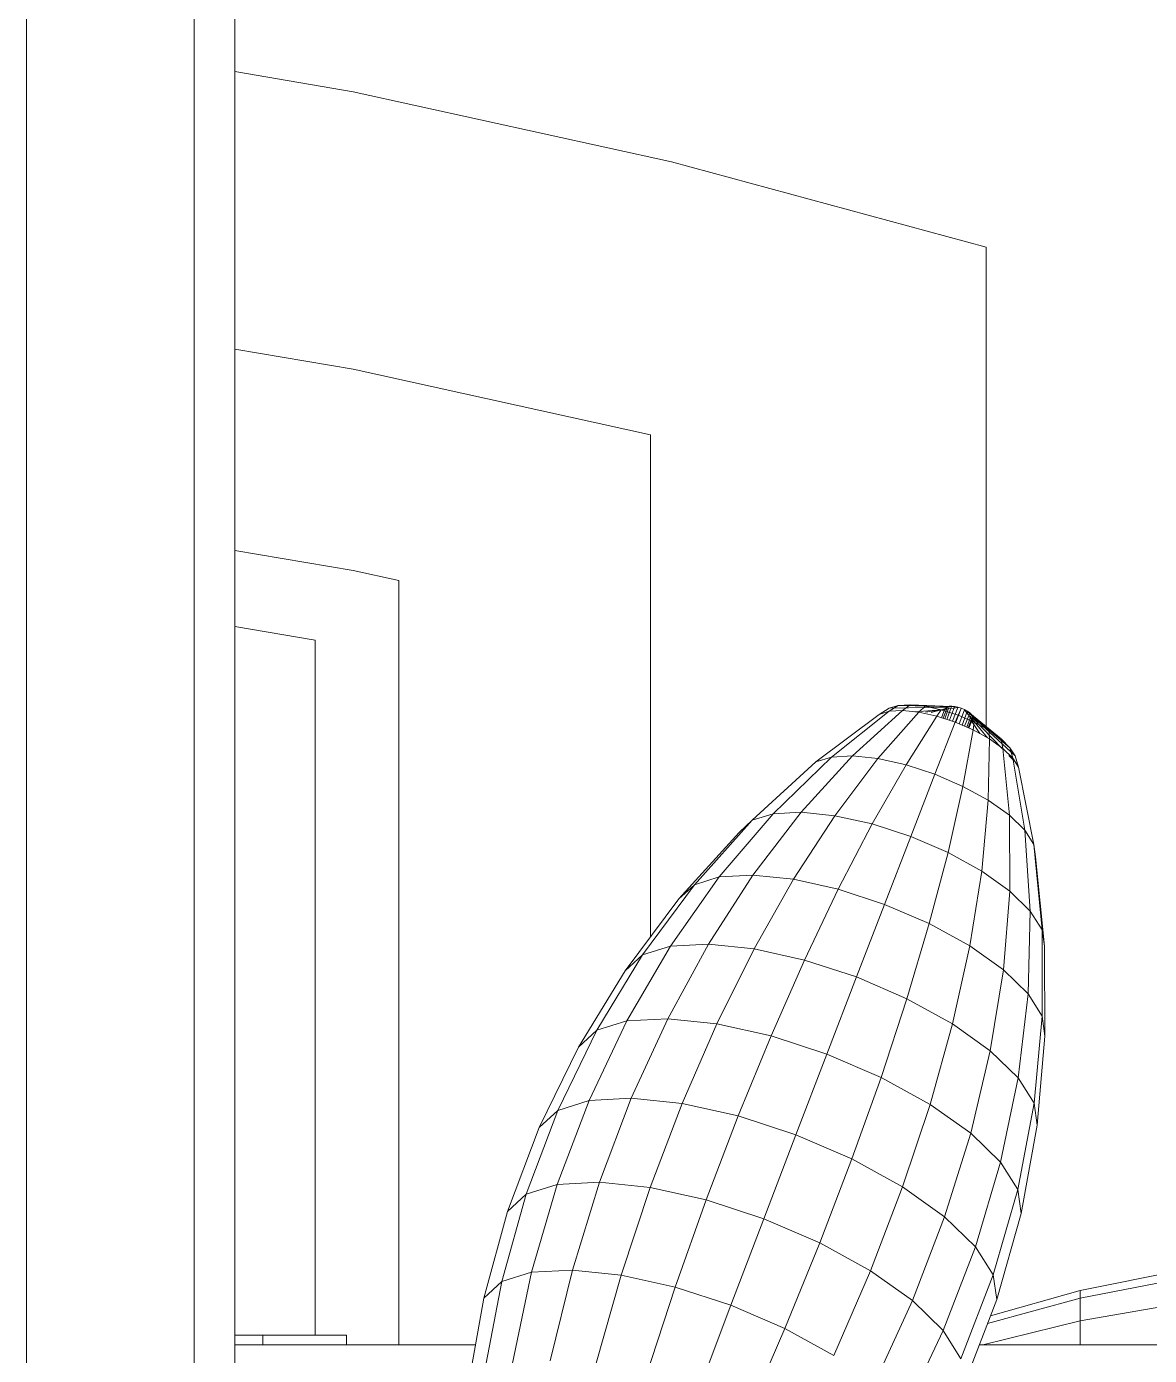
# Model space of a CAD drawing. Header units: inches. Extents: x -827 to 154, y -802 to 207.
# Drawn here: x -722.464 to -719.117, y 47.598 to 51.557 of the extents above; entities that cross this region are included whole.
import ezdxf

# ---------------------------------------------------------------- set-up
doc = ezdxf.new("R2010")
doc.units = ezdxf.units.IN
doc.header["$MEASUREMENT"] = 0
doc.layers.add('DrillPressTable _1__skp', color=8, linetype='Continuous', lineweight=9)
doc.layers.add('Layer0', color=7, linetype='Continuous', lineweight=9)

# ---------------------------------------------------------------- blocks, each defined once
blk = doc.blocks.new('DrillPressTable _1__skp_64-V8-Level 1')
at = {"layer": 'Layer0'}
for p, q in [((18, 2.9628), (18, 3.6799)), ((18, 2.9628), (18, 3.6799)), ((18, 0), (18, 1.4612)), ((18, 0), (18, 1.4612))]:
    blk.add_line(p, q, dxfattribs=at)
blk = doc.blocks.new('DrillPressTable _1__skp_63-402106-Level 1')
blk.add_blockref('DrillPressTable _1__skp_64-V8-Level 1', (0, 4.745))
blk = doc.blocks.new('DrillPressTable _1__skp_62-402105-Level 1')
blk.add_blockref('DrillPressTable _1__skp_63-402106-Level 1', (0, 0))
blk = doc.blocks.new('DrillPressTable _1__skp_30-402073-Level 1')
at = {"layer": 'Layer0'}
for p, q in [((3.5589, 1.5647), (3.1865, 1.4902)), ((3.5589, 1.5647), (3.1865, 1.4902)), ((3.5589, 1.539), (3.1865, 1.4671)), ((3.1865, 1.4671), (3.5589, 1.539)), ((3.1865, 1.4671), (2.9103, 1.3914)), ((2.9103, 1.3914), (3.1865, 1.4671)), ((3.1865, 1.4902), (2.9191, 1.4143)), ((3.1865, 1.4902), (2.9191, 1.4143)), ((3.1865, 1.4902), (3.1865, 1.4671)), ((3.1865, 1.4671), (3.1865, 1.4902)), ((3.1865, 1.4671), (3.1865, 1.3994)), ((3.1865, 1.3994), (3.1865, 1.4671)), ((3.1865, 1.3994), (3.5589, 1.4639)), ((3.5589, 1.4639), (3.1865, 1.3994)), ((3.1865, 1.3994), (2.8963, 1.3281)), ((2.8963, 1.3281), (3.1865, 1.3994)), ((3.1865, 1.3994), (3.1865, 1.3281)), ((3.1865, 1.3281), (3.1865, 1.3994)), ((0.6671, 1.357), (0.75, 1.357)), ((0.75, 1.357), (0.6671, 1.357)), ((0.75, 1.3281), (0.75, 1.357)), ((0.75, 1.357), (1, 1.357)), ((0.75, 1.357), (1, 1.357)), ((1, 1.357), (1, 1.3281)), ((1, 1.3281), (1, 1.357))]:
    blk.add_line(p, q, dxfattribs=at)
blk = doc.blocks.new('DrillPressTable _1__skp_29-402072-Level 1')
blk.add_blockref('DrillPressTable _1__skp_30-402073-Level 1', (4.5082, 0.9015))
blk = doc.blocks.new('DrillPressTable _1__skp_18-402061-Level 1')
at = {"layer": 'Layer0'}
for p, q in [((6.5899, 0.9115), (6.5899, 20.1008)), ((6.5899, 0.9115), (6.5899, 20.1008)), ((6.4691, 19.98), (6.4691, 0.98)), ((6.4691, 0.98), (6.4691, 19.98)), ((6.4691, 19.98), (6.4691, 0.98)), ((5.9691, 19.5751), (5.9691, 3.67)), ((5.9691, 3.67), (5.9691, 19.5751))]:
    blk.add_line(p, q, dxfattribs=at)
blk = doc.blocks.new('DrillPressTable _1__skp_12-402055-Level 1')
at = {"layer": 'Layer0'}
for p, q in [((8.2035, 13.9399), (8.0317, 13.8033)), ((8.0317, 13.8033), (8.2035, 13.9399)), ((8.0947, 13.8068), (8.2438, 13.9422)), ((8.0947, 13.8068), (8.2438, 13.9422)), ((8.2036, 13.9491), (8.1739, 13.9307)), ((8.1739, 13.9307), (8.2036, 13.9491)), ((8.2035, 13.9399), (8.1739, 13.9307)), ((8.1739, 13.9307), (8.2035, 13.9399)), ((8.2304, 13.9575), (8.2035, 13.9399)), ((8.2035, 13.9399), (8.2304, 13.9575)), ((8.2438, 13.9422), (8.2035, 13.9399)), ((8.2035, 13.9399), (8.2438, 13.9422)), ((8.2304, 13.9575), (8.2036, 13.9491)), ((8.2036, 13.9491), (8.2304, 13.9575)), ((8.3774, 13.9521), (8.2036, 13.9491)), ((8.2036, 13.9491), (8.3774, 13.9521)), ((8.2669, 13.9595), (8.2304, 13.9575)), ((8.2304, 13.9575), (8.2669, 13.9595)), ((8.3827, 13.9538), (8.2304, 13.9575)), ((8.2304, 13.9575), (8.3827, 13.9538)), ((8.2438, 13.9422), (8.2669, 13.9595)), ((8.2438, 13.9422), (8.2669, 13.9595)), ((8.2438, 13.9422), (8.2922, 13.9372)), ((8.2922, 13.9372), (8.2438, 13.9422)), ((8.3107, 13.955), (8.2669, 13.9595)), ((8.39, 13.9542), (8.2669, 13.9595)), ((8.2669, 13.9595), (8.39, 13.9542)), ((8.3107, 13.955), (8.2669, 13.9595)), ((8.3584, 13.9446), (8.2794, 13.9385)), ((8.3584, 13.9446), (8.2794, 13.9385)), ((8.2922, 13.9372), (8.3107, 13.955)), ((8.3107, 13.955), (8.2922, 13.9372)), ((8.3591, 13.9443), (8.3107, 13.955)), ((8.3987, 13.9533), (8.3107, 13.955)), ((8.3107, 13.955), (8.3987, 13.9533)), ((8.3591, 13.9443), (8.3107, 13.955)), ((8.3584, 13.9446), (8.3124, 13.9372)), ((8.3584, 13.9446), (8.3124, 13.9372)), ((8.3584, 13.9446), (8.3289, 13.9367)), ((8.3584, 13.9446), (8.3289, 13.9367)), ((8.3457, 13.9253), (8.3591, 13.9443)), ((8.3591, 13.9443), (8.3457, 13.9253)), ((8.3584, 13.9446), (8.3698, 13.9476)), ((8.3584, 13.9446), (8.3701, 13.9455)), ((8.4084, 13.9512), (8.3591, 13.9443)), ((8.3591, 13.9443), (8.4084, 13.9512)), ((8.409, 13.928), (8.3591, 13.9443)), ((8.409, 13.928), (8.3591, 13.9443)), ((8.3698, 13.9476), (8.3599, 13.9207)), ((8.3778, 13.9533), (8.3651, 13.919)), ((8.3651, 13.919), (8.3774, 13.9521)), ((8.3774, 13.9521), (8.3651, 13.919)), ((8.3827, 13.9538), (8.3693, 13.9176)), ((8.3827, 13.9538), (8.3693, 13.9176)), ((8.3698, 13.9476), (8.3703, 13.9488)), ((8.3698, 13.9476), (8.3726, 13.9484)), ((8.3698, 13.9476), (8.3714, 13.9475)), ((8.3714, 13.9475), (8.3698, 13.9476)), ((8.3698, 13.9476), (8.373, 13.9457)), ((8.3774, 13.9521), (8.3701, 13.9455)), ((8.3701, 13.9455), (8.3726, 13.9484)), ((8.3701, 13.9455), (8.3714, 13.9475)), ((8.3714, 13.9475), (8.3703, 13.9488)), ((8.3714, 13.9475), (8.3706, 13.9467)), ((8.3726, 13.9484), (8.3714, 13.9475)), ((8.3726, 13.9484), (8.3778, 13.9533)), ((8.3774, 13.9521), (8.3726, 13.9484)), ((8.3726, 13.9484), (8.3774, 13.9521)), ((8.39, 13.9542), (8.3756, 13.9155)), ((8.39, 13.9542), (8.3756, 13.9155)), ((8.3778, 13.9533), (8.3774, 13.9521)), ((8.3774, 13.9521), (8.3778, 13.9533)), ((8.3778, 13.9533), (8.3832, 13.955)), ((8.3827, 13.9538), (8.3832, 13.955)), ((8.3827, 13.9538), (8.3832, 13.955)), ((8.3905, 13.9554), (8.3832, 13.955)), ((8.3987, 13.9533), (8.3836, 13.9129)), ((8.3987, 13.9533), (8.3836, 13.9129)), ((8.39, 13.9542), (8.3905, 13.9554)), ((8.39, 13.9542), (8.3905, 13.9554)), ((8.39, 13.9542), (8.3919, 13.9541)), ((8.39, 13.9542), (8.3919, 13.9541)), ((8.3992, 13.9545), (8.3905, 13.9554)), ((8.4084, 13.9512), (8.3928, 13.9099)), ((8.4084, 13.9512), (8.3928, 13.9099)), ((8.3987, 13.9533), (8.3992, 13.9545)), ((8.3987, 13.9533), (8.3992, 13.9545)), ((8.3987, 13.9533), (8.4001, 13.9533)), ((8.3987, 13.9533), (8.4001, 13.9533)), ((8.4088, 13.9524), (8.3992, 13.9545)), ((8.4183, 13.9479), (8.4028, 13.9073)), ((8.4183, 13.9479), (8.4028, 13.9073)), ((8.4084, 13.9512), (8.4088, 13.9524)), ((8.4084, 13.9512), (8.4088, 13.9524)), ((8.4084, 13.9512), (8.4091, 13.9513)), ((8.4084, 13.9512), (8.4091, 13.9513)), ((8.4188, 13.9491), (8.4088, 13.9524)), ((8.4183, 13.9479), (8.409, 13.928)), ((8.409, 13.928), (8.4183, 13.9479)), ((8.428, 13.9438), (8.412, 13.9024)), ((8.428, 13.9438), (8.412, 13.9024)), ((8.4183, 13.9479), (8.4188, 13.9491)), ((8.4183, 13.9479), (8.4188, 13.9491)), ((8.4183, 13.9479), (8.4185, 13.9482)), ((8.4183, 13.9479), (8.4185, 13.9482)), ((8.4284, 13.945), (8.4188, 13.9491)), ((8.4367, 13.939), (8.421, 13.8986)), ((8.4367, 13.939), (8.421, 13.8986)), ((8.428, 13.9438), (8.4275, 13.9443)), ((8.428, 13.9438), (8.4275, 13.9443)), ((8.428, 13.9438), (8.4284, 13.945)), ((8.428, 13.9438), (8.4284, 13.945)), ((8.428, 13.9438), (8.4573, 13.9071)), ((8.4573, 13.9071), (8.428, 13.9438)), ((8.4371, 13.9402), (8.4284, 13.945)), ((8.4367, 13.939), (8.4357, 13.9398)), ((8.4357, 13.9398), (8.4367, 13.939)), ((8.4367, 13.939), (8.4371, 13.9402)), ((8.4367, 13.939), (8.4371, 13.9402)), ((8.4367, 13.939), (8.501, 13.8831)), ((8.4367, 13.939), (8.501, 13.8831)), ((8.4444, 13.935), (8.4371, 13.9402)), ((8.1739, 13.9307), (7.9853, 13.7888)), ((7.9853, 13.7888), (8.1739, 13.9307)), ((8.1704, 13.799), (8.2922, 13.9372)), ((8.2922, 13.9372), (8.1704, 13.799)), ((8.254, 13.7804), (8.3457, 13.9253)), ((8.3457, 13.9253), (8.254, 13.7804)), ((8.2922, 13.9372), (8.3457, 13.9253)), ((8.3457, 13.9253), (8.2922, 13.9372)), ((8.3403, 13.7522), (8.4009, 13.9073)), ((8.4009, 13.9073), (8.3403, 13.7522)), ((8.3457, 13.9253), (8.4009, 13.9073)), ((8.4009, 13.9073), (8.3457, 13.9253)), ((8.4009, 13.9073), (8.409, 13.928)), ((8.409, 13.928), (8.4009, 13.9073)), ((8.4009, 13.9073), (8.4543, 13.8842)), ((8.4543, 13.8842), (8.4009, 13.9073)), ((8.4573, 13.9071), (8.409, 13.928)), ((8.4573, 13.9071), (8.409, 13.928)), ((8.4439, 13.9338), (8.4288, 13.8952)), ((8.4439, 13.9338), (8.4288, 13.8952)), ((8.4497, 13.9299), (8.435, 13.8925)), ((8.4492, 13.9287), (8.435, 13.8925)), ((8.435, 13.8925), (8.4492, 13.9287)), ((8.4523, 13.9238), (8.4392, 13.8907)), ((8.4523, 13.9238), (8.4392, 13.8907)), ((8.4529, 13.9196), (8.4411, 13.8899)), ((8.4529, 13.9196), (8.4411, 13.8899)), ((8.4439, 13.9338), (8.4424, 13.935)), ((8.4424, 13.935), (8.4439, 13.9338)), ((8.4439, 13.9338), (8.4444, 13.935)), ((8.4439, 13.9338), (8.4444, 13.935)), ((8.4439, 13.9338), (8.5373, 13.8573)), ((8.4439, 13.9338), (8.5373, 13.8573)), ((8.4497, 13.9299), (8.4444, 13.935)), ((8.4478, 13.9124), (8.4738, 13.8735)), ((8.4478, 13.9124), (8.4738, 13.8735)), ((8.4492, 13.9287), (8.4497, 13.9299)), ((8.4497, 13.9299), (8.4492, 13.9287)), ((8.4492, 13.9287), (8.5639, 13.8314)), ((8.4492, 13.9287), (8.5639, 13.8314)), ((8.4497, 13.9299), (8.4527, 13.925)), ((8.5403, 13.8292), (8.4509, 13.9216)), ((8.451, 13.9162), (8.4968, 13.8608)), ((8.451, 13.9162), (8.4968, 13.8608)), ((8.4523, 13.9238), (8.5792, 13.8071)), ((8.5792, 13.8071), (8.4523, 13.9238)), ((8.4529, 13.9196), (8.5403, 13.8292)), ((8.5403, 13.8292), (8.4529, 13.9196)), ((8.4543, 13.8842), (8.4573, 13.9071)), ((8.4573, 13.9071), (8.4543, 13.8842)), ((8.4573, 13.9071), (8.501, 13.8831)), ((8.501, 13.8831), (8.4573, 13.9071)), ((8.4238, 13.7162), (8.4543, 13.8842)), ((8.4543, 13.8842), (8.4238, 13.7162)), ((8.4543, 13.8842), (8.5025, 13.8576)), ((8.5025, 13.8576), (8.4543, 13.8842)), ((8.501, 13.8831), (8.5373, 13.8573)), ((8.501, 13.8831), (8.5025, 13.8576)), ((8.501, 13.8831), (8.5373, 13.8573)), ((8.501, 13.8831), (8.5025, 13.8576)), ((8.5025, 13.8576), (8.4993, 13.6746)), ((8.5025, 13.8576), (8.4993, 13.6746)), ((8.5427, 13.8292), (8.5025, 13.8576)), ((8.5025, 13.8576), (8.5427, 13.8292)), ((8.5373, 13.8573), (8.5639, 13.8314)), ((8.5373, 13.8573), (8.5427, 13.8292)), ((8.5373, 13.8573), (8.5639, 13.8314)), ((8.5427, 13.8292), (8.5373, 13.8573)), ((8.5721, 13.8006), (8.5427, 13.8292)), ((8.5427, 13.8292), (8.562, 13.6301)), ((8.5427, 13.8292), (8.5721, 13.8006)), ((8.562, 13.6301), (8.5427, 13.8292)), ((8.5792, 13.8071), (8.5639, 13.8314)), ((8.5639, 13.8314), (8.5721, 13.8006)), ((8.5639, 13.8314), (8.5792, 13.8071)), ((8.5721, 13.8006), (8.5639, 13.8314)), ((7.9853, 13.7888), (7.7959, 13.6151)), ((7.7959, 13.6151), (7.9853, 13.7888)), ((7.8577, 13.6344), (8.0317, 13.8033)), ((7.8577, 13.6344), (8.0317, 13.8033)), ((7.9415, 13.639), (8.0947, 13.8068)), ((8.0947, 13.8068), (7.9415, 13.639)), ((7.9853, 13.7888), (8.0317, 13.8033)), ((8.0317, 13.8033), (7.9853, 13.7888)), ((8.0947, 13.8068), (8.0317, 13.8033)), ((8.0947, 13.8068), (8.0317, 13.8033)), ((8.0422, 13.6287), (8.1704, 13.799)), ((8.1704, 13.799), (8.0422, 13.6287)), ((8.1704, 13.799), (8.0947, 13.8068)), ((8.0947, 13.8068), (8.1704, 13.799)), ((8.1534, 13.604), (8.254, 13.7804)), ((8.254, 13.7804), (8.1534, 13.604)), ((8.254, 13.7804), (8.1704, 13.799)), ((8.1704, 13.799), (8.254, 13.7804)), ((8.3403, 13.7522), (8.254, 13.7804)), ((8.254, 13.7804), (8.3403, 13.7522)), ((8.5823, 13.7858), (8.5605, 13.8083)), ((8.589, 13.7737), (8.5721, 13.8006)), ((8.5721, 13.8006), (8.6081, 13.5853)), ((8.5721, 13.8006), (8.589, 13.7737)), ((8.6081, 13.5853), (8.5721, 13.8006)), ((8.5792, 13.8071), (8.589, 13.7737)), ((8.589, 13.7737), (8.5792, 13.8071)), ((8.2681, 13.5665), (8.3403, 13.7522)), ((8.3403, 13.7522), (8.2681, 13.5665)), ((8.4238, 13.7162), (8.3403, 13.7522)), ((8.3403, 13.7522), (8.4238, 13.7162)), ((8.589, 13.7737), (8.6346, 13.5433)), ((8.6346, 13.5433), (8.589, 13.7737)), ((8.3792, 13.5186), (8.4238, 13.7162)), ((8.4238, 13.7162), (8.3792, 13.5186)), ((8.4993, 13.6746), (8.4238, 13.7162)), ((8.4238, 13.7162), (8.4993, 13.6746)), ((8.4993, 13.6746), (8.4796, 13.4633)), ((8.4993, 13.6746), (8.4796, 13.4633)), ((8.4993, 13.6746), (8.562, 13.6301)), ((8.562, 13.6301), (8.4993, 13.6746)), ((7.6972, 13.4461), (7.8577, 13.6344)), ((7.8577, 13.6344), (7.6972, 13.4461)), ((7.8577, 13.6344), (7.7959, 13.6151)), ((7.8577, 13.6344), (7.7959, 13.6151)), ((7.7979, 13.4517), (7.9415, 13.639)), ((7.9415, 13.639), (7.7979, 13.4517)), ((7.8577, 13.6344), (7.9415, 13.639)), ((7.9415, 13.639), (7.8577, 13.6344)), ((7.9188, 13.4392), (8.0422, 13.6287)), ((8.0422, 13.6287), (7.9188, 13.4392)), ((7.9415, 13.639), (8.0422, 13.6287)), ((8.0422, 13.6287), (7.9415, 13.639)), ((8.0422, 13.6287), (8.1534, 13.604)), ((8.1534, 13.604), (8.0422, 13.6287)), ((8.562, 13.6301), (8.5631, 13.404)), ((8.562, 13.6301), (8.6081, 13.5853)), ((8.6081, 13.5853), (8.562, 13.6301)), ((8.5631, 13.404), (8.562, 13.6301)), ((7.6232, 13.423), (7.7959, 13.6151)), ((7.7959, 13.6151), (7.6232, 13.423)), ((7.7959, 13.6151), (7.7567, 13.5791)), ((7.7959, 13.6151), (7.7567, 13.5791)), ((7.7959, 13.6151), (7.7567, 13.5791)), ((7.7959, 13.6151), (7.7567, 13.5791)), ((8.0523, 13.4096), (8.1534, 13.604)), ((8.1534, 13.604), (8.0523, 13.4096)), ((8.1534, 13.604), (8.2681, 13.5665)), ((8.2681, 13.5665), (8.1534, 13.604)), ((8.6081, 13.5853), (8.6243, 13.3445)), ((8.6081, 13.5853), (8.6346, 13.5433)), ((8.6346, 13.5433), (8.6081, 13.5853)), ((8.6243, 13.3445), (8.6081, 13.5853)), ((7.577, 13.3806), (7.7567, 13.5791)), ((7.7567, 13.5791), (7.577, 13.3806)), ((8.19, 13.3646), (8.2681, 13.5665)), ((8.2681, 13.5665), (8.19, 13.3646)), ((8.2681, 13.5665), (8.3792, 13.5186)), ((8.3792, 13.5186), (8.2681, 13.5665)), ((8.6346, 13.5433), (8.6595, 13.2886)), ((8.6346, 13.5433), (8.6398, 13.5065)), ((8.6398, 13.5065), (8.6346, 13.5433)), ((8.6595, 13.2886), (8.6346, 13.5433)), ((8.3233, 13.3071), (8.3792, 13.5186)), ((8.3792, 13.5186), (8.3233, 13.3071)), ((8.3792, 13.5186), (8.4796, 13.4633)), ((8.4796, 13.4633), (8.3792, 13.5186)), ((8.6664, 13.2397), (8.6398, 13.5065)), ((8.6664, 13.2397), (8.6398, 13.5065)), ((8.4796, 13.4633), (8.4439, 13.2407)), ((8.4796, 13.4633), (8.4439, 13.2407)), ((8.5631, 13.404), (8.4796, 13.4633)), ((8.4796, 13.4633), (8.5631, 13.404)), ((7.4683, 13.2138), (7.6232, 13.423)), ((7.6232, 13.423), (7.4683, 13.2138)), ((7.5517, 13.2399), (7.6972, 13.4461)), ((7.6972, 13.4461), (7.5517, 13.2399)), ((7.577, 13.3806), (7.6232, 13.423)), ((7.6232, 13.423), (7.577, 13.3806)), ((7.6232, 13.423), (7.6972, 13.4461)), ((7.6972, 13.4461), (7.6232, 13.423)), ((7.665, 13.2461), (7.7979, 13.4517)), ((7.7979, 13.4517), (7.665, 13.2461)), ((7.6972, 13.4461), (7.7979, 13.4517)), ((7.7979, 13.4517), (7.6972, 13.4461)), ((7.7979, 13.4517), (7.9188, 13.4392)), ((7.9188, 13.4392), (7.7979, 13.4517)), ((7.8011, 13.2321), (7.9188, 13.4392)), ((7.9188, 13.4392), (7.8011, 13.2321)), ((7.9188, 13.4392), (8.0523, 13.4096)), ((8.0523, 13.4096), (7.9188, 13.4392)), ((7.9514, 13.1987), (8.0523, 13.4096)), ((8.0523, 13.4096), (7.9514, 13.1987)), ((8.0523, 13.4096), (8.19, 13.3646)), ((8.19, 13.3646), (8.0523, 13.4096)), ((8.5631, 13.404), (8.5441, 13.1695)), ((8.5441, 13.1695), (8.5631, 13.404)), ((8.6243, 13.3445), (8.5631, 13.404)), ((8.5631, 13.404), (8.6243, 13.3445)), ((7.417, 13.1668), (7.577, 13.3806)), ((7.577, 13.3806), (7.417, 13.1668)), ((8.1065, 13.1481), (8.19, 13.3646)), ((8.19, 13.3646), (8.1065, 13.1481)), ((8.19, 13.3646), (8.3233, 13.3071)), ((8.3233, 13.3071), (8.19, 13.3646)), ((8.6243, 13.3445), (8.6176, 13.0981)), ((8.6176, 13.0981), (8.6243, 13.3445)), ((8.6595, 13.2886), (8.6243, 13.3445)), ((8.6243, 13.3445), (8.6595, 13.2886)), ((8.2567, 13.0833), (8.3233, 13.3071)), ((8.3233, 13.3071), (8.2567, 13.0833)), ((8.3233, 13.3071), (8.4439, 13.2407)), ((8.4439, 13.2407), (8.3233, 13.3071)), ((8.6664, 13.2397), (8.6595, 13.2886)), ((8.6595, 13.2886), (8.6598, 13.031)), ((8.6595, 13.2886), (8.6664, 13.2397)), ((8.6598, 13.031), (8.6595, 13.2886)), ((7.4221, 13.0172), (7.5517, 13.2399)), ((7.5517, 13.2399), (7.4221, 13.0172)), ((7.4683, 13.2138), (7.5517, 13.2399)), ((7.5517, 13.2399), (7.4683, 13.2138)), ((7.5439, 13.0239), (7.665, 13.2461)), ((7.665, 13.2461), (7.5439, 13.0239)), ((7.5517, 13.2399), (7.665, 13.2461)), ((7.665, 13.2461), (7.5517, 13.2399)), ((7.665, 13.2461), (7.8011, 13.2321)), ((7.8011, 13.2321), (7.665, 13.2461)), ((7.6902, 13.0089), (7.8011, 13.2321)), ((7.8011, 13.2321), (7.6902, 13.0089)), ((7.8011, 13.2321), (7.9514, 13.1987)), ((7.9514, 13.1987), (7.8011, 13.2321)), ((8.4439, 13.2407), (8.3924, 13.0085)), ((8.4439, 13.2407), (8.3924, 13.0085)), ((8.5441, 13.1695), (8.4439, 13.2407)), ((8.4439, 13.2407), (8.5441, 13.1695)), ((8.6682, 12.9722), (8.6664, 13.2397)), ((8.6682, 12.9722), (8.6664, 13.2397)), ((7.3325, 12.9892), (7.4683, 13.2138)), ((7.4683, 13.2138), (7.3325, 12.9892)), ((7.417, 13.1668), (7.4683, 13.2138)), ((7.4683, 13.2138), (7.417, 13.1668)), ((7.8517, 12.973), (7.9514, 13.1987)), ((7.9514, 13.1987), (7.8517, 12.973)), ((7.9514, 13.1987), (8.1065, 13.1481)), ((8.1065, 13.1481), (7.9514, 13.1987)), ((7.2779, 12.9391), (7.417, 13.1668)), ((7.417, 13.1668), (7.2779, 12.9391)), ((8.0184, 12.9185), (8.1065, 13.1481)), ((8.1065, 13.1481), (8.0184, 12.9185)), ((8.1065, 13.1481), (8.2567, 13.0833)), ((8.2567, 13.0833), (8.1065, 13.1481)), ((8.5441, 13.1695), (8.5052, 12.9284)), ((8.5052, 12.9284), (8.5441, 13.1695)), ((8.6176, 13.0981), (8.5441, 13.1695)), ((8.5441, 13.1695), (8.6176, 13.0981)), ((8.1797, 12.8489), (8.2567, 13.0833)), ((8.2567, 13.0833), (8.1797, 12.8489)), ((8.2567, 13.0833), (8.3924, 13.0085)), ((8.3924, 13.0085), (8.2567, 13.0833)), ((8.6176, 13.0981), (8.588, 12.848)), ((8.588, 12.848), (8.6176, 13.0981)), ((8.6598, 13.031), (8.6176, 13.0981)), ((8.6176, 13.0981), (8.6598, 13.031)), ((8.6598, 13.031), (8.6356, 12.7724)), ((8.6356, 12.7724), (8.6598, 13.031)), ((8.6682, 12.9722), (8.6598, 13.031)), ((8.6598, 13.031), (8.6682, 12.9722)), ((7.2167, 12.7508), (7.3325, 12.9892)), ((7.3325, 12.9892), (7.2167, 12.7508)), ((7.2779, 12.9391), (7.3325, 12.9892)), ((7.3325, 12.9892), (7.2779, 12.9391)), ((7.3095, 12.7798), (7.4221, 13.0172)), ((7.4221, 13.0172), (7.3095, 12.7798)), ((7.3325, 12.9892), (7.4221, 13.0172)), ((7.4221, 13.0172), (7.3325, 12.9892)), ((7.4221, 13.0172), (7.5439, 13.0239)), ((7.5439, 13.0239), (7.4221, 13.0172)), ((7.4354, 12.7868), (7.5439, 13.0239)), ((7.5439, 13.0239), (7.4354, 12.7868)), ((7.5439, 13.0239), (7.6902, 13.0089)), ((7.6902, 13.0089), (7.5439, 13.0239)), ((7.5867, 12.7712), (7.6902, 13.0089)), ((7.6902, 13.0089), (7.5867, 12.7712)), ((7.6902, 13.0089), (7.8517, 12.973)), ((7.8517, 12.973), (7.6902, 13.0089)), ((8.3256, 12.7686), (8.3924, 13.0085)), ((8.3924, 13.0085), (8.3256, 12.7686)), ((8.5052, 12.9284), (8.3924, 13.0085)), ((8.5052, 12.9284), (8.3924, 13.0085)), ((7.7538, 12.7341), (7.8517, 12.973)), ((7.8517, 12.973), (7.7538, 12.7341)), ((7.8517, 12.973), (8.0184, 12.9185)), ((8.0184, 12.9185), (7.8517, 12.973)), ((8.6449, 12.7063), (8.6682, 12.9722)), ((8.6449, 12.7063), (8.6682, 12.9722)), ((7.1607, 12.6994), (7.2779, 12.9391)), ((7.2779, 12.9391), (7.1607, 12.6994)), ((7.9261, 12.6778), (8.0184, 12.9185)), ((8.0184, 12.9185), (7.9261, 12.6778)), ((8.0184, 12.9185), (8.1797, 12.8489)), ((8.1797, 12.8489), (8.0184, 12.9185)), ((8.5052, 12.9284), (8.4468, 12.6825)), ((8.5052, 12.9284), (8.4468, 12.6825)), ((8.588, 12.848), (8.5052, 12.9284)), ((8.5052, 12.9284), (8.588, 12.848)), ((8.093, 12.6058), (8.1797, 12.8489)), ((8.1797, 12.8489), (8.093, 12.6058)), ((8.1797, 12.8489), (8.3256, 12.7686)), ((8.3256, 12.7686), (8.1797, 12.8489)), ((8.588, 12.848), (8.5358, 12.5961)), ((8.5358, 12.5961), (8.588, 12.848)), ((8.6356, 12.7724), (8.588, 12.848)), ((8.588, 12.848), (8.6356, 12.7724)), ((7.122, 12.5006), (7.2167, 12.7508)), ((7.2167, 12.7508), (7.122, 12.5006)), ((7.1607, 12.6994), (7.2167, 12.7508)), ((7.2167, 12.7508), (7.1607, 12.6994)), ((7.2146, 12.5295), (7.3095, 12.7798)), ((7.3095, 12.7798), (7.2146, 12.5295)), ((7.2167, 12.7508), (7.3095, 12.7798)), ((7.3095, 12.7798), (7.2167, 12.7508)), ((7.3095, 12.7798), (7.4354, 12.7868)), ((7.4354, 12.7868), (7.3095, 12.7798)), ((7.3404, 12.5365), (7.4354, 12.7868)), ((7.4354, 12.7868), (7.3404, 12.5365)), ((7.4354, 12.7868), (7.5867, 12.7712)), ((7.5867, 12.7712), (7.4354, 12.7868)), ((7.4915, 12.5209), (7.5867, 12.7712)), ((7.5867, 12.7712), (7.4915, 12.5209)), ((7.5867, 12.7712), (7.7538, 12.7341)), ((7.7538, 12.7341), (7.5867, 12.7712)), ((8.2439, 12.5227), (8.3256, 12.7686)), ((8.3256, 12.7686), (8.2439, 12.5227)), ((8.3256, 12.7686), (8.4468, 12.6825)), ((8.4468, 12.6825), (8.3256, 12.7686)), ((8.6356, 12.7724), (8.5869, 12.5148)), ((8.5869, 12.5148), (8.6356, 12.7724)), ((8.6449, 12.7063), (8.6356, 12.7724)), ((8.6356, 12.7724), (8.6449, 12.7063)), ((7.6584, 12.4838), (7.7538, 12.7341)), ((7.7538, 12.7341), (7.6584, 12.4838)), ((7.7538, 12.7341), (7.9261, 12.6778)), ((7.9261, 12.6778), (7.7538, 12.7341)), ((7.0664, 12.4495), (7.1607, 12.6994)), ((7.1607, 12.6994), (7.0664, 12.4495)), ((7.8306, 12.4276), (7.9261, 12.6778)), ((7.9261, 12.6778), (7.8306, 12.4276)), ((7.9261, 12.6778), (8.093, 12.6058)), ((8.093, 12.6058), (7.9261, 12.6778)), ((8.4468, 12.6825), (8.3692, 12.4337)), ((8.4468, 12.6825), (8.3692, 12.4337)), ((8.5358, 12.5961), (8.4468, 12.6825)), ((8.4468, 12.6825), (8.5358, 12.5961)), ((8.5969, 12.4438), (8.6449, 12.7063)), ((8.5969, 12.4438), (8.6449, 12.7063)), ((7.9972, 12.3557), (8.093, 12.6058)), ((8.093, 12.6058), (7.9972, 12.3557)), ((8.093, 12.6058), (8.2439, 12.5227)), ((8.2439, 12.5227), (8.093, 12.6058)), ((8.5358, 12.5961), (8.4612, 12.3443)), ((8.4612, 12.3443), (8.5358, 12.5961)), ((8.5869, 12.5148), (8.5358, 12.5961)), ((8.5358, 12.5961), (8.5869, 12.5148)), ((7.122, 12.5006), (7.2146, 12.5295)), ((7.122, 12.5006), (7.2146, 12.5295)), ((7.1383, 12.2682), (7.2146, 12.5295)), ((7.1383, 12.2682), (7.2146, 12.5295)), ((7.2146, 12.5295), (7.3404, 12.5365)), ((7.3404, 12.5365), (7.2146, 12.5295)), ((7.2597, 12.2749), (7.3404, 12.5365)), ((7.3404, 12.5365), (7.2597, 12.2749)), ((7.3404, 12.5365), (7.4915, 12.5209)), ((7.4915, 12.5209), (7.3404, 12.5365)), ((7.4054, 12.2599), (7.4915, 12.5209)), ((7.4915, 12.5209), (7.4054, 12.2599)), ((7.4915, 12.5209), (7.6584, 12.4838)), ((7.6584, 12.4838), (7.4915, 12.5209)), ((8.1479, 12.2727), (8.2439, 12.5227)), ((8.2439, 12.5227), (8.1479, 12.2727)), ((8.2439, 12.5227), (8.3692, 12.4337)), ((8.3692, 12.4337), (8.2439, 12.5227)), ((8.5869, 12.5148), (8.5141, 12.2603)), ((8.5141, 12.2603), (8.5869, 12.5148)), ((8.5969, 12.4438), (8.5869, 12.5148)), ((8.5869, 12.5148), (8.5969, 12.4438)), ((7.122, 12.5006), (7.049, 12.2403)), ((7.049, 12.2403), (7.122, 12.5006)), ((7.0664, 12.4495), (7.122, 12.5006)), ((7.0664, 12.4495), (7.122, 12.5006)), ((7.5663, 12.2242), (7.6584, 12.4838)), ((7.6584, 12.4838), (7.5663, 12.2242)), ((7.6584, 12.4838), (7.8306, 12.4276)), ((7.8306, 12.4276), (7.6584, 12.4838)), ((7.0664, 12.4495), (6.9955, 12.1912)), ((6.9955, 12.1912), (7.0664, 12.4495)), ((8.3692, 12.4337), (8.2731, 12.1838)), ((8.3692, 12.4337), (8.2731, 12.1838)), ((8.4612, 12.3443), (8.3692, 12.4337)), ((8.3692, 12.4337), (8.4612, 12.3443)), ((8.5969, 12.4438), (8.5245, 12.1868)), ((8.5245, 12.1868), (8.5969, 12.4438)), ((7.7324, 12.1699), (7.8306, 12.4276)), ((7.8306, 12.4276), (7.7324, 12.1699)), ((7.8306, 12.4276), (7.9972, 12.3557)), ((7.9972, 12.3557), (7.8306, 12.4276)), ((7.8931, 12.1006), (7.9972, 12.3557)), ((7.9972, 12.3557), (7.8931, 12.1006)), ((7.9972, 12.3557), (8.1479, 12.2727)), ((8.1479, 12.2727), (7.9972, 12.3557)), ((8.4612, 12.3443), (8.365, 12.0945)), ((8.365, 12.0945), (8.4612, 12.3443)), ((8.5141, 12.2603), (8.4612, 12.3443)), ((8.4612, 12.3443), (8.5141, 12.2603)), ((7.1383, 12.2682), (7.2597, 12.2749)), ((7.2597, 12.2749), (7.1383, 12.2682)), ((7.1937, 12.0041), (7.2597, 12.2749)), ((7.2597, 12.2749), (7.1937, 12.0041)), ((7.2597, 12.2749), (7.4054, 12.2599)), ((7.4054, 12.2599), (7.2597, 12.2749)), ((7.049, 12.2403), (6.9955, 12.1912)), ((6.9955, 12.1912), (7.049, 12.2403)), ((7.049, 12.2403), (6.9982, 11.972)), ((6.9982, 11.972), (7.049, 12.2403)), ((7.1383, 12.2682), (7.049, 12.2403)), ((7.049, 12.2403), (7.1383, 12.2682)), ((7.0811, 11.9979), (7.1383, 12.2682)), ((7.0811, 11.9979), (7.1383, 12.2682)), ((7.3289, 11.9902), (7.4054, 12.2599)), ((7.4054, 12.2599), (7.3289, 11.9902)), ((7.4054, 12.2599), (7.5663, 12.2242)), ((7.5663, 12.2242), (7.4054, 12.2599)), ((8.0385, 12.0205), (8.1479, 12.2727)), ((8.1479, 12.2727), (8.0385, 12.0205)), ((8.1479, 12.2727), (8.2731, 12.1838)), ((8.2731, 12.1838), (8.1479, 12.2727)), ((8.5141, 12.2603), (8.4179, 12.0106)), ((8.4179, 12.0106), (8.5141, 12.2603)), ((8.5245, 12.1868), (8.5141, 12.2603)), ((8.5141, 12.2603), (8.5245, 12.1868)), ((7.4782, 11.957), (7.5663, 12.2242)), ((7.5663, 12.2242), (7.4782, 11.957)), ((7.5663, 12.2242), (7.7324, 12.1699)), ((7.7324, 12.1699), (7.5663, 12.2242)), ((6.9955, 12.1912), (6.9488, 11.9266)), ((6.9488, 11.9266), (6.9955, 12.1912)), ((7.6323, 11.9067), (7.7324, 12.1699)), ((7.7324, 12.1699), (7.6323, 11.9067)), ((7.7324, 12.1699), (7.8931, 12.1006)), ((7.8931, 12.1006), (7.7324, 12.1699)), ((8.1592, 11.9348), (8.2731, 12.1838)), ((8.2731, 12.1838), (8.1592, 11.9348)), ((8.365, 12.0945), (8.2731, 12.1838)), ((8.365, 12.0945), (8.2731, 12.1838)), ((8.5245, 12.1868), (8.4282, 11.9372)), ((8.4282, 11.9372), (8.5245, 12.1868)), ((7.7815, 11.8424), (7.8931, 12.1006)), ((7.8931, 12.1006), (7.7815, 11.8424)), ((7.8931, 12.1006), (8.0385, 12.0205)), ((8.0385, 12.0205), (7.8931, 12.1006)), ((8.2479, 11.8487), (8.365, 12.0945)), ((8.365, 12.0945), (8.2479, 11.8487)), ((8.4179, 12.0106), (8.365, 12.0945)), ((8.4179, 12.0106), (8.365, 12.0945))]:
    blk.add_line(p, q, dxfattribs=at)
blk = doc.blocks.new('DrillPressTable _1__skp_8-402051-Level 1')
blk.add_blockref('DrillPressTable _1__skp_12-402055-Level 1', (0, 0))
blk = doc.blocks.new('DrillPressTable _1__skp_4-402047-Level 1')
at = {"layer": 'Layer0'}
for p, q in [((9.2611, 16.5929), (9.6132, 16.533)), ((9.2611, 16.5929), (9.6132, 16.533)), ((10.5622, 16.3239), (9.6132, 16.533)), ((9.6132, 16.533), (10.5622, 16.3239)), ((10.5622, 16.3239), (11.5, 16.0694)), ((10.5622, 16.3239), (11.5, 16.0694)), ((11.5, 14.6337), (11.5, 16.0694)), ((11.5, 14.6337), (11.5, 16.0694)), ((9.2611, 15.7664), (9.6132, 15.7065)), ((9.2611, 15.7664), (9.6132, 15.7065)), ((9.6132, 15.7065), (10.5, 15.5111)), ((9.6132, 15.7065), (10.5, 15.5111)), ((10.5, 14.0151), (10.5, 15.5111)), ((10.5, 14.0151), (10.5, 15.5111)), ((9.2611, 15.1664), (9.6132, 15.1065)), ((9.2611, 15.1664), (9.6132, 15.1065)), ((9.6132, 15.1065), (9.75, 15.0764)), ((9.6132, 15.1065), (9.75, 15.0764)), ((9.75, 12.7993), (9.75, 15.0764)), ((9.75, 12.7993), (9.75, 15.0764)), ((9.2611, 14.9399), (9.5, 14.8993)), ((9.2611, 14.9399), (9.5, 14.8993)), ((9.5, 12.8284), (9.5, 14.8993)), ((9.5, 12.8284), (9.5, 14.8993))]:
    blk.add_line(p, q, dxfattribs=at)
blk = doc.blocks.new('DrillPressTable _1__skp_3-402046-Level 1')
for name, p in [('DrillPressTable _1__skp_18-402061-Level 1', (2.6712, 0.2015)), ('DrillPressTable _1__skp_4-402047-Level 1', (0, 0)), ('DrillPressTable _1__skp_8-402051-Level 1', (3.0073, 0.7471)), ('DrillPressTable _1__skp_29-402072-Level 1', (4.0859, 10.5698))]:
    blk.add_blockref(name, p)
blk = doc.blocks.new('DrillPressTable _1__skp_2-402045-Level 1')
blk.add_blockref('DrillPressTable _1__skp_3-402046-Level 1', (1.9576, 0.5283))
blk = doc.blocks.new('DrillPressTable _1__skp_1-402044-Level 1')
blk.add_blockref('DrillPressTable _1__skp_62-402105-Level 1', (118.8142, 152.93))
at = {"rotation": 270.0000000000001}
blk.add_blockref('DrillPressTable _1__skp_2-402045-Level 1', (123.4866, 172.5737), dxfattribs=at)
blk = doc.blocks.new('DrillPressTable _1__skp-401998-Level 1')
blk.add_blockref('DrillPressTable _1__skp_1-402044-Level 1', (0, 0))

msp = doc.modelspace()

# ---------------------------------------------------------------- block references
at = {"layer": 'DrillPressTable _1__skp', "color": 7, "rotation": 89.99999999999967}
msp.add_blockref('DrillPressTable _1__skp-401998-Level 1', (-560.487909, -89.184773), dxfattribs=at)

doc.saveas('drawing.dxf')
